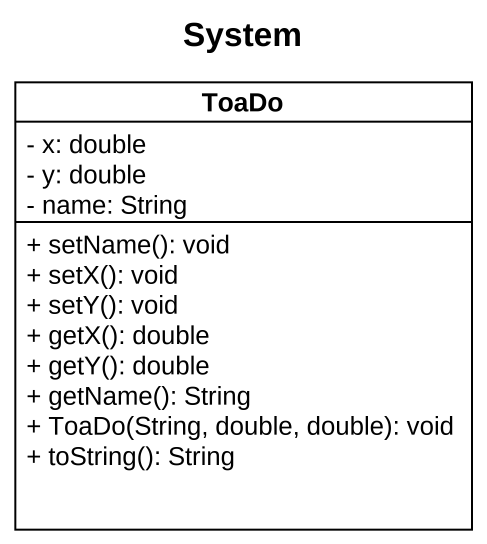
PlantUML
@startuml
title System
hide circle
hide empty members
skinparam classAttributeIconSize 0
class ToaDo {
  - x: double
  - y: double
  - name: String
  + setName(): void
  + setX(): void
  + setY(): void
  + getX(): double
  + getY(): double
  + getName(): String
  + ToaDo(String, double, double): void
  + toString(): String
}
@enduml
